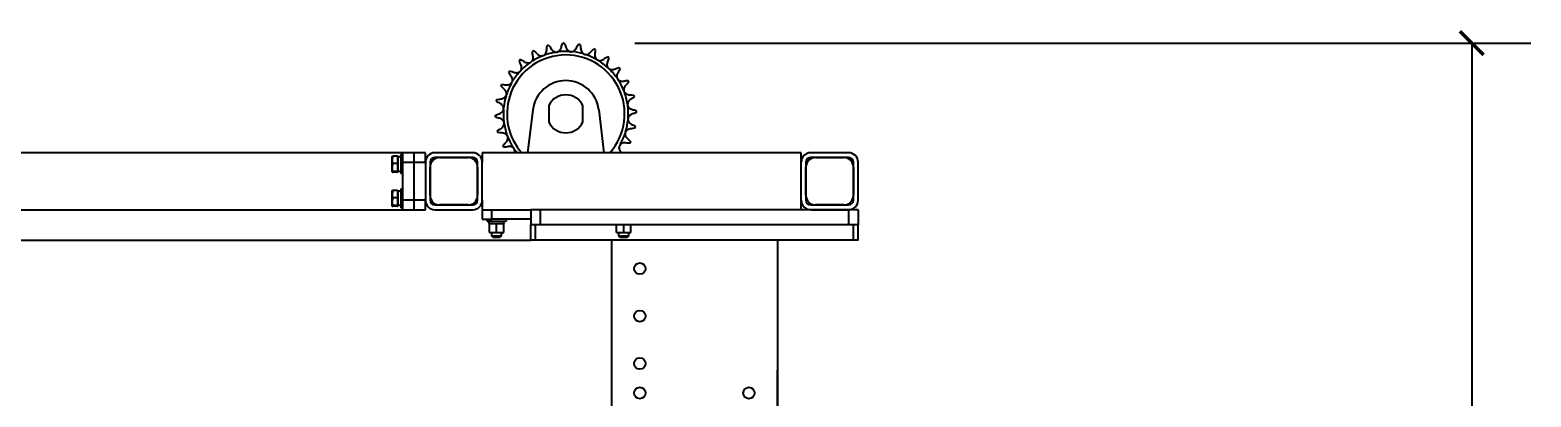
# Model space of a CAD drawing. Header units: millimetres. Extents: x 2509 to 128734, y 2492 to 91667.
# Drawn here: x 117002 to 118584, y 46319 to 46705 of the extents above; entities that cross this region are included whole.
import ezdxf

# ---------------------------------------------------------------- set-up
doc = ezdxf.new("R2010")
doc.units = ezdxf.units.MM
doc.layers.add('SR-提升机', color=7, linetype='Continuous')
doc.styles.add('DIM_FONT', font='SIMPLEX.shx', dxfattribs={"width": 0.8})
doc.dimstyles.new('DIMN25', dxfattribs={"dimscale": 0.25, "dimtxt": 300, "dimasz": 100, "dimexe": 250, "dimexo": 300, "dimgap": 150, "dimtad": 1, "dimdec": 0, "dimzin": 0, "dimdsep": 46, "dimtxsty": 'DIM_FONT', "dimblk": 'ARCHTICK', "dimcen": 0.09, "dimclrt": 7, "dimazin": 2, "dimtfac": 1, "dimtdec": 0, "dimtix": 1, "dimtmove": 2, "dimatfit": 3, "dimfxl": 1, "dimtolj": 1, "dimtzin": 0, "dimarcsym": 0})

# ---------------------------------------------------------------- blocks, each defined once
blk = doc.blocks.new('提升机顶框框架')
at = {"layer": 'SR-提升机'}
for p, q in [((113244.1, -24325.5), (113244, -24323.1)), ((113244.4, -24326.6), (113244.1, -24325.5)), ((113245.4, -24322.3), (113247.3, -24323.8)), ((113247.3, -24323.8), (113248.1, -24324.6)), ((113259.1, -24319.3), (113259.5, -24316.9)), ((113259.1, -24320.4), (113259.1, -24319.3)), ((113261.1, -24316.5), (113262.6, -24318.3)), ((113262.6, -24318.3), (113263.1, -24319.3)), ((113274.8, -24317.6), (113275.1, -24316.5)), ((113275.1, -24316.5), (113276, -24314.3)), ((113277.6, -24314.3), (113278.7, -24316.4)), ((113278.7, -24316.4), (113279, -24317.5)), ((113290.8, -24318.4), (113291.2, -24317.4)), ((113291.2, -24317.4), (113292.6, -24315.5)), ((113294.2, -24315.8), (113294.8, -24318.1)), ((113294.8, -24318.1), (113294.8, -24319.2)), ((113306.1, -24322.8), (113306.8, -24321.9)), ((113306.8, -24321.9), (113308.6, -24320.3)), ((113310.1, -24323.3), (113309.9, -24324.4)), ((113310.1, -24320.9), (113310.1, -24323.3)), ((113230.9, -24334.8), (113230.3, -24332.5)), ((113231.4, -24335.9), (113230.9, -24334.8)), ((113231.5, -24331.5), (113233.7, -24332.5)), ((113233.7, -24332.5), (113234.6, -24333.2)), ((113320.1, -24330.4), (113321, -24329.7)), ((113321, -24329.7), (113323.1, -24328.6)), ((113323.9, -24331.9), (113323.4, -24332.9)), ((113324.4, -24329.5), (113323.9, -24331.9)), ((113332.1, -24341), (113333.1, -24340.5)), ((113333.1, -24340.5), (113335.4, -24339.8)), ((113336.4, -24341.1), (113335.4, -24343.2)), ((113220.2, -24346.9), (113219, -24344.8)), ((113220, -24343.5), (113222.3, -24344.1)), ((113220.9, -24347.8), (113220.2, -24346.9)), ((113222.3, -24344.1), (113223.3, -24344.5)), ((113335.4, -24343.2), (113334.8, -24344.1)), ((113341.4, -24353.9), (113342.5, -24353.7)), ((113342.5, -24353.7), (113344.9, -24353.6)), ((113344.1, -24356.9), (113343.3, -24357.6)), ((113345.6, -24355), (113344.1, -24356.9)), ((113206.2, -24373.7), (113208.6, -24373.2)), ((113208.6, -24373.2), (113209.7, -24373.1)), ((113212.3, -24361.1), (113210.7, -24359.3)), ((113211.4, -24357.8), (113213.8, -24357.8)), ((113213.2, -24361.8), (113212.3, -24361.1)), ((113213.8, -24357.8), (113214.9, -24358)), ((113347.5, -24368.7), (113348.7, -24368.7)), ((113349.6, -24372.1), (113348.6, -24372.7)), ((113348.7, -24368.7), (113351, -24369.1)), ((113351.4, -24370.6), (113349.6, -24372.1)), ((113207.9, -24376.7), (113205.9, -24375.3)), ((113206.9, -24389.3), (113207.9, -24388.9)), ((113208.9, -24377.2), (113207.9, -24376.7)), ((113244.4, -24384.5), (113238.9, -24429.7)), ((113261.2, -24380), (113261.2, -24397.5)), ((113297.2, -24397.5), (113297.2, -24380)), ((113313.9, -24384.5), (113319.4, -24429.7)), ((113350.3, -24384.4), (113351.4, -24384.6)), ((113351.5, -24388.2), (113350.4, -24388.5)), ((113351.4, -24384.6), (113353.6, -24385.5)), ((113353.7, -24387.2), (113351.5, -24388.2)), ((113204.7, -24390.3), (113206.9, -24389.3)), ((113207, -24392.9), (113204.8, -24391.9)), ((113208.1, -24393.1), (113207, -24392.9)), ((113208.8, -24405.3), (113209.8, -24404.8)), ((113349.8, -24404.3), (113348.7, -24404.4)), ((113349.5, -24400.3), (113350.5, -24400.8)), ((113352.1, -24403.8), (113349.8, -24404.3)), ((113350.5, -24400.8), (113352.5, -24402.2)), ((113206.9, -24406.9), (113208.8, -24405.3)), ((113209.7, -24408.8), (113207.3, -24408.4)), ((113210.8, -24408.8), (113209.7, -24408.8)), ((113212.8, -24422.5), (113214.2, -24420.6)), ((113214.2, -24420.6), (113215.1, -24419.8)), ((113344.6, -24419.6), (113343.5, -24419.5)), ((113347, -24419.6), (113344.6, -24419.6)), ((113345.2, -24415.7), (113346, -24416.4)), ((113346, -24416.4), (113347.6, -24418.1)), ((113107.2, -24429.7), (111622.2, -24429.7)), ((113096.2, -24437.2), (113096.2, -24433.7)), ((113101.9, -24433.4), (113096.9, -24433.4)), ((113102, -24433.7), (113101.9, -24433.4)), ((113101.9, -24433.4), (113102, -24433.4)), ((113102, -24433.4), (113102, -24433.7)), ((113102, -24433.7), (113102.6, -24433.7)), ((113102, -24437.2), (113102, -24433.7)), ((113102.6, -24445.2), (113102.6, -24433.7)), ((113105.2, -24434.1), (113102.6, -24434.1)), ((113105.2, -24431.7), (113107.2, -24431.7)), ((113105.2, -24431.7), (113105.2, -24451.7)), ((113119.2, -24429.7), (113107.2, -24429.7)), ((113107.2, -24429.7), (113107.2, -24439.7)), ((113131.2, -24429.7), (113119.2, -24429.7)), ((113119.2, -24429.7), (113119.2, -24439.7)), ((113131.2, -24439.7), (113131.2, -24429.7)), ((113181.2, -24429.7), (113141.2, -24429.7)), ((113181.2, -24434.7), (113141.2, -24434.7)), ((113146.2, -24434.7), (113176.2, -24434.7)), ((113527.2, -24429.7), (113191.2, -24429.7)), ((113191.2, -24429.7), (113191.2, -24439.7)), ((113215.9, -24423.8), (113213.5, -24423.9)), ((113217, -24423.5), (113215.9, -24423.8)), ((113337.5, -24429.7), (113337.6, -24429.7)), ((113527.2, -24439.7), (113527.2, -24429.7)), ((113577.2, -24429.7), (113537.2, -24429.7)), ((113577.2, -24434.7), (113537.2, -24434.7)), ((113542.2, -24434.7), (113572.2, -24434.7)), ((113096.2, -24445.2), (113096.2, -24437.2)), ((113096.2, -24449.7), (113096.2, -24445.2)), ((113101.9, -24441), (113096.9, -24441)), ((113101.9, -24449.3), (113096.9, -24449.3)), ((113101.9, -24450.1), (113096.9, -24450.1)), ((113101.9, -24441), (113102, -24440.7)), ((113102, -24441.4), (113101.9, -24441)), ((113101.9, -24449.3), (113102, -24449)), ((113102, -24449.4), (113101.9, -24449.3)), ((113101.9, -24450.1), (113102, -24450)), ((113102, -24440.7), (113102, -24437.2)), ((113102, -24440.7), (113102, -24441.4)), ((113102, -24445.2), (113102, -24441.4)), ((113102, -24449), (113102, -24445.2)), ((113102, -24449), (113102, -24449.4)), ((113102, -24449.7), (113102, -24449.4)), ((113102.6, -24449.7), (113102, -24449.7)), ((113102, -24450), (113102, -24449.7)), ((113102.6, -24449.7), (113102.6, -24445.2)), ((113105.2, -24449.4), (113102.6, -24449.4)), ((113107.2, -24451.7), (113105.2, -24451.7)), ((113107.2, -24439.7), (113119.2, -24439.7)), ((113107.2, -24439.7), (113107.2, -24479.7)), ((113119.2, -24439.7), (113131.2, -24439.7)), ((113119.2, -24439.7), (113119.2, -24479.7)), ((113131.2, -24436.7), (113131.6, -24436.7)), ((113131.2, -24439.7), (113131.2, -24479.7)), ((113136.2, -24439.7), (113136.2, -24479.7)), ((113136.2, -24474.7), (113136.2, -24444.7)), ((113137.2, -24436.7), (113140.2, -24436.7)), ((113186.2, -24479.7), (113186.2, -24439.7)), ((113186.2, -24444.7), (113186.2, -24474.7)), ((113191.2, -24479.7), (113191.2, -24439.7)), ((113527.2, -24479.7), (113527.2, -24439.7)), ((113532.2, -24439.7), (113532.2, -24479.7)), ((113532.2, -24474.7), (113532.2, -24444.7)), ((113582.2, -24479.7), (113582.2, -24439.7)), ((113582.2, -24444.7), (113582.2, -24474.7)), ((113587.2, -24479.7), (113587.2, -24439.7)), ((113105.2, -24467.7), (113107.2, -24467.7)), ((113105.2, -24467.7), (113105.2, -24487.7)), ((113096.2, -24473.2), (113096.2, -24469.7)), ((113096.2, -24481.2), (113096.2, -24473.2)), ((113096.2, -24485.7), (113096.2, -24481.2)), ((113101.9, -24469.4), (113096.9, -24469.4)), ((113101.9, -24477), (113096.9, -24477)), ((113102, -24469.7), (113101.9, -24469.4)), ((113101.9, -24469.4), (113102, -24469.4)), ((113101.9, -24477), (113102, -24476.7)), ((113102, -24477.4), (113101.9, -24477)), ((113102, -24469.4), (113102, -24469.7)), ((113102, -24469.7), (113102.6, -24469.7)), ((113102, -24473.2), (113102, -24469.7)), ((113102, -24476.7), (113102, -24473.2)), ((113102, -24476.7), (113102, -24477.4)), ((113102, -24481.2), (113102, -24477.4)), ((113102, -24485), (113102, -24481.2)), ((113102.6, -24481.2), (113102.6, -24469.7)), ((113105.2, -24470.1), (113102.6, -24470.1)), ((113102.6, -24485.7), (113102.6, -24481.2)), ((113119.2, -24479.7), (113107.2, -24479.7)), ((113107.2, -24479.7), (113107.2, -24489.7)), ((113131.2, -24479.7), (113119.2, -24479.7)), ((113119.2, -24479.7), (113119.2, -24489.7)), ((113131.2, -24489.7), (113131.2, -24479.7)), ((113131.6, -24482.7), (113131.2, -24482.7)), ((113140.2, -24482.7), (113137.2, -24482.7)), ((113191.2, -24479.7), (113191.2, -24489.7)), ((113527.2, -24489.7), (113527.2, -24479.7)), ((111622.2, -24489.7), (113107.2, -24489.7)), ((113101.9, -24485.3), (113096.9, -24485.3)), ((113101.9, -24486.1), (113096.9, -24486.1)), ((113101.9, -24485.3), (113102, -24485)), ((113102, -24485.4), (113101.9, -24485.3)), ((113101.9, -24486.1), (113102, -24486)), ((113102, -24485), (113102, -24485.4)), ((113102, -24485.7), (113102, -24485.4)), ((113102.6, -24485.7), (113102, -24485.7)), ((113102, -24486), (113102, -24485.7)), ((113105.2, -24485.4), (113102.6, -24485.4)), ((113107.2, -24487.7), (113105.2, -24487.7)), ((113107.2, -24489.7), (113119.2, -24489.7)), ((113119.2, -24489.7), (113131.2, -24489.7)), ((113141.2, -24484.7), (113181.2, -24484.7)), ((113141.2, -24489.7), (113181.2, -24489.7)), ((113176.2, -24484.7), (113146.2, -24484.7)), ((113191.2, -24489.7), (113191.2, -24499.7)), ((113191.2, -24489.7), (113242.2, -24489.7)), ((113201.2, -24499.7), (113201.2, -24489.7)), ((113242.2, -24489.7), (113242.2, -24505.7)), ((113252.2, -24489.7), (113242.2, -24489.7)), ((113252.2, -24489.7), (113252.2, -24505.7)), ((113577.2, -24489.7), (113252.2, -24489.7)), ((113537.2, -24484.7), (113577.2, -24484.7)), ((113537.2, -24489.7), (113577.2, -24489.7)), ((113572.2, -24484.7), (113542.2, -24484.7)), ((113587.2, -24489.7), (113577.2, -24489.7)), ((113577.2, -24489.7), (113577.2, -24505.7)), ((113587.2, -24489.7), (113587.2, -24505.7)), ((113587.2, -24489.7), (113587.2, -24505.7)), ((113191.2, -24499.7), (113201.2, -24499.7)), ((113196.2, -24501.7), (113196.2, -24499.7)), ((113196.2, -24501.7), (113216.2, -24501.7)), ((113198.5, -24504.3), (113198.5, -24501.7)), ((113198.5, -24504.3), (113213.8, -24504.3)), ((113202.4, -24504.3), (113198.6, -24504.7)), ((113198.6, -24504.7), (113198.6, -24504.3)), ((113198.6, -24513.5), (113198.6, -24504.7)), ((113198.6, -24513.5), (113202.4, -24513.8)), ((113198.6, -24513.8), (113198.6, -24513.5)), ((113198.6, -24513.8), (113202.4, -24513.8)), ((113242.2, -24499.7), (113201.2, -24499.7)), ((113201.2, -24517.5), (113201.2, -24513.8)), ((113206.2, -24504.7), (113202.4, -24504.3)), ((113202.4, -24513.8), (113206.2, -24513.5)), ((113202.4, -24513.8), (113210, -24513.8)), ((113210, -24504.3), (113206.2, -24504.7)), ((113206.2, -24513.5), (113206.2, -24504.7)), ((113206.2, -24513.5), (113210, -24513.8)), ((113213.8, -24504.7), (113210, -24504.3)), ((113210, -24513.8), (113213.8, -24513.5)), ((113210, -24513.8), (113213.8, -24513.8)), ((113211.2, -24513.8), (113211.2, -24517.5)), ((113213.8, -24504.3), (113213.8, -24501.7)), ((113213.8, -24504.3), (113213.8, -24504.7)), ((113213.8, -24513.5), (113213.8, -24504.7)), ((113213.8, -24513.5), (113213.8, -24513.8)), ((113216.2, -24499.7), (113216.2, -24501.7)), ((113242.2, -24521.7), (113242.2, -24505.7)), ((113247.2, -24505.7), (113242.2, -24505.7)), ((113252.2, -24505.7), (113242.2, -24505.7)), ((113247.2, -24521.7), (113247.2, -24505.7)), ((113582.2, -24505.7), (113247.2, -24505.7)), ((113577.2, -24505.7), (113252.2, -24505.7)), ((113577.2, -24505.7), (113252.2, -24505.7)), ((113332.6, -24513.5), (113332.6, -24505.7)), ((113332.6, -24513.5), (113336.4, -24513.8)), ((113332.6, -24513.8), (113332.6, -24513.5)), ((113332.6, -24513.8), (113336.4, -24513.8)), ((113335.2, -24517.5), (113335.2, -24513.8)), ((113336.4, -24513.8), (113340.2, -24513.5)), ((113336.4, -24513.8), (113344, -24513.8)), ((113340.2, -24513.5), (113340.2, -24505.7)), ((113340.2, -24513.5), (113344, -24513.8)), ((113344, -24513.8), (113347.8, -24513.5)), ((113344, -24513.8), (113347.8, -24513.8)), ((113345.2, -24513.8), (113345.2, -24517.5)), ((113347.8, -24513.5), (113347.8, -24505.7)), ((113347.8, -24513.5), (113347.8, -24513.8)), ((113587.2, -24505.7), (113577.2, -24505.7)), ((113582.2, -24521.7), (113582.2, -24505.7)), ((113587.2, -24505.7), (113582.2, -24505.7)), ((113587.2, -24521.7), (113587.2, -24505.7)), ((111560.2, -24521.7), (113242.2, -24521.7)), ((113202.4, -24518.7), (113201.2, -24517.5)), ((113211.2, -24517.5), (113201.2, -24517.5)), ((113202.4, -24518.7), (113209.9, -24518.7)), ((113209.9, -24518.7), (113210, -24518.7)), ((113211.2, -24517.5), (113210, -24518.7)), ((113247.2, -24521.7), (113242.2, -24521.7)), ((113582.2, -24521.7), (113247.2, -24521.7)), ((113336.4, -24518.7), (113335.2, -24517.5)), ((113345.2, -24517.5), (113335.2, -24517.5)), ((113336.4, -24518.7), (113343.9, -24518.7)), ((113343.9, -24518.7), (113344, -24518.7)), ((113345.2, -24517.5), (113344, -24518.7)), ((113587.2, -24521.7), (113582.2, -24521.7))]:
    blk.add_line(p, q, dxfattribs=at)
for centre, radius, start, end in [((113279.2, -24388.7), 74.5, 116.9303, 118.1757), ((113279.2, -24388.7), 65.8, 99.0042, 110.3875), ((113279.2, -24388.7), 74.5, 104.0732, 105.3185), ((113269, -24318.6), 5.16, 268.8177, 287.7169), ((113279.2, -24388.7), 65.8, 86.147, 97.5304), ((113279.2, -24388.7), 74.5, 91.216, 92.4614), ((113284.9, -24318.1), 5.16, 255.9605, 274.8598), ((113279.2, -24388.7), 65.8, 73.2899, 84.6732), ((113279.2, -24388.7), 74.5, 78.3589, 79.6042), ((113300.4, -24321.1), 5.16, 243.1034, 262.0026), ((113279.2, -24388.7), 74.5, 65.5018, 66.7471), ((113279.2, -24388.7), 62, 318.6016, 162.553), ((113279.2, -24388.7), 74.5, 129.7875, 131.0328), ((113279.2, -24388.7), 65.8, 124.7185, 136.1018), ((113239.6, -24330), 5.16, 294.5319, 313.4312), ((113279.2, -24388.7), 65.8, 111.8613, 123.2447), ((113253.6, -24322.6), 5.16, 281.6748, 300.574), ((113279.2, -24388.7), 65.8, 60.4327, 71.8161), ((113315, -24327.5), 5.16, 230.2462, 249.1455), ((113279.2, -24388.7), 65.8, 47.5756, 58.959), ((113279.2, -24388.7), 74.5, 52.6446, 53.8899), ((113327.7, -24337), 5.16, 217.3891, 236.2883), ((113279.2, -24388.7), 65.8, 34.7185, 46.1018), ((113279.2, -24388.7), 74.5, 39.7875, 41.0328), ((113279.2, -24388.7), 65.8, 150.4327, 161.8161), ((113279.2, -24388.7), 74.5, 142.6446, 143.8899), ((113218, -24353), 5.16, 320.2462, 339.1455), ((113279.2, -24388.7), 65.8, 137.5756, 148.959), ((113227.5, -24340.2), 5.16, 307.3891, 326.2883), ((113279.2, -24388.7), 35, 6.9426, 173.0574), ((113338, -24349.1), 5.16, 204.5319, 223.4312), ((113279.2, -24388.7), 65.8, 21.8613, 33.2447), ((113279.2, -24388.7), 74.5, 26.9303, 28.1757), ((113279.2, -24388.7), 74.5, 155.5018, 156.7471), ((113279.2, -24388.7), 65.8, 163.2899, 174.6732), ((113211.6, -24367.5), 5.16, 333.1034, 352.0026), ((113279.2, -24388.7), 62, 162.553, 221.3984), ((113279.2, -24388.7), 20, 25.8419, 154.1581), ((113345.3, -24363.2), 5.16, 191.6748, 210.574), ((113279.2, -24388.7), 65.8, 9.0042, 20.3875), ((113279.2, -24388.7), 74.5, 14.0732, 15.3185), ((113279.2, -24388.7), 74.5, 168.3589, 169.6042), ((113279.2, -24388.7), 65.8, 176.147, 187.5304), ((113208.5, -24383.1), 5.16, 345.9605, 4.8598), ((113349.3, -24378.5), 5.16, 178.8177, 197.7169), ((113279.2, -24388.7), 65.8, 356.147, 7.5304), ((113279.2, -24388.7), 74.5, 1.216, 2.4614), ((113279.2, -24388.7), 74.5, 181.216, 182.4614), ((113209, -24398.9), 5.16, 358.8177, 17.7169), ((113279.2, -24388.7), 65.8, 189.0042, 200.3875), ((113279.2, -24388.7), 20, 205.8419, 334.1581), ((113279.2, -24388.7), 65.8, 343.2899, 354.6732), ((113279.2, -24388.7), 65.8, 343.2899, 354.6732), ((113349.8, -24394.4), 5.16, 165.9605, 184.8598), ((113349.8, -24394.4), 5.16, 165.9605, 184.8598), ((113279.2, -24388.7), 74.5, 348.3589, 349.6042), ((113279.2, -24388.7), 74.5, 194.0732, 195.3185), ((113213.1, -24414.3), 5.16, 11.6748, 30.574), ((113279.2, -24388.7), 65.8, 201.8613, 213.2447), ((113279.2, -24388.7), 65.8, 330.4327, 341.8161), ((113346.8, -24410), 5.16, 153.1034, 172.0026), ((113279.2, -24388.7), 74.5, 335.5018, 336.7471), ((113141.2, -24439.7), 10, 90, 180), ((113146.2, -24444.7), 10, 90, 180), ((113141.2, -24439.7), 5, 90, 180), ((113176.2, -24444.7), 10, 0, 90), ((113181.2, -24439.7), 10, 0, 90), ((113181.2, -24439.7), 5, 0, 90), ((113279.2, -24388.7), 74.5, 206.9303, 208.1757), ((113220.4, -24428.4), 5.16, 24.5319, 43.4312), ((113279.2, -24388.7), 65.8, 214.7185, 218.5339), ((113340.4, -24424.5), 5.16, 140.2462, 159.1455), ((113537.2, -24439.7), 10, 90, 180), ((113542.2, -24444.7), 10, 90, 180), ((113537.2, -24439.7), 5, 90, 180), ((113572.2, -24444.7), 10, 0, 90), ((113577.2, -24439.7), 10, 0, 90), ((113577.2, -24439.7), 5, 0, 90), ((113141.2, -24479.7), 10, 180, 270), ((113146.2, -24474.7), 10, 180, 270), ((113141.2, -24479.7), 5, 180, 270), ((113176.2, -24474.7), 10, 270, 0), ((113181.2, -24479.7), 10, 270, 0), ((113181.2, -24479.7), 5, 270, 0), ((113537.2, -24479.7), 10, 180, 270), ((113542.2, -24474.7), 10, 180, 270), ((113537.2, -24479.7), 5, 180, 270), ((113572.2, -24474.7), 10, 270, 0), ((113577.2, -24479.7), 5, 270, 0), ((113577.2, -24479.7), 10, 270, 0)]:
    blk.add_arc(centre, radius, start, end, dxfattribs=at)
for points, knots in [([(113248.1, -24324.6), (113248.5, -24325.1), (113249.3, -24325.9), (113250.4, -24326.6), (113250.9, -24327)], [0, 0, 0, 0, 0.49218, 1, 1, 1, 1]), ([(113256.3, -24327), (113256.6, -24326.8), (113257.4, -24326.2), (113258.2, -24325.1), (113258.5, -24324.3), (113258.6, -24324)], [0, 0, 0, 0, 0.334392, 0.778874, 1, 1, 1, 1]), ([(113258.6, -24324), (113258.7, -24323.4), (113259, -24322.2), (113259.1, -24321), (113259.1, -24320.4)], [0, 0, 0, 0, 0.492364, 1, 1, 1, 1]), ([(113263.1, -24319.3), (113263.4, -24319.8), (113264.1, -24320.9), (113264.9, -24321.8), (113265.4, -24322.3)], [0, 0, 0, 0, 0.49218, 1, 1, 1, 1]), ([(113265.4, -24322.3), (113265.8, -24322.6), (113266.7, -24323.3), (113268, -24323.7), (113268.7, -24323.7), (113268.9, -24323.7)], [0, 0, 0, 0, 0.439935, 0.8796609, 1, 1, 1, 1]), ([(113270.6, -24323.5), (113271, -24323.3), (113271.9, -24322.9), (113272.9, -24322), (113273.4, -24321.3), (113273.5, -24321.1)], [0, 0, 0, 0, 0.334387, 0.778869, 1, 1, 1, 1]), ([(113273.5, -24321.1), (113273.8, -24320.5), (113274.3, -24319.4), (113274.7, -24318.2), (113274.8, -24317.6)], [0, 0, 0, 0, 0.492364, 1, 1, 1, 1]), ([(113279, -24317.5), (113279.2, -24318.1), (113279.5, -24319.2), (113280.2, -24320.3), (113280.5, -24320.8)], [0, 0, 0, 0, 0.49218, 1, 1, 1, 1]), ([(113280.5, -24320.8), (113280.9, -24321.3), (113281.6, -24322.2), (113282.8, -24322.8), (113283.5, -24323), (113283.6, -24323.1)], [0, 0, 0, 0, 0.439925, 0.879651, 1, 1, 1, 1]), ([(113285.3, -24323.2), (113285.7, -24323.1), (113286.7, -24323), (113287.9, -24322.3), (113288.5, -24321.7), (113288.7, -24321.5)], [0, 0, 0, 0, 0.3343776, 0.7788596, 1, 1, 1, 1]), ([(113288.7, -24321.5), (113289.1, -24321), (113289.9, -24320.1), (113290.5, -24319), (113290.8, -24318.4)], [0, 0, 0, 0, 0.4923638, 1, 1, 1, 1]), ([(113294.8, -24319.2), (113294.9, -24319.8), (113295, -24321), (113295.4, -24322.2), (113295.6, -24322.8)], [0, 0, 0, 0, 0.4921799, 1, 1, 1, 1]), ([(113295.6, -24322.8), (113295.8, -24323.4), (113296.3, -24324.4), (113297.3, -24325.3), (113298, -24325.6), (113298.1, -24325.7)], [0, 0, 0, 0, 0.439928, 0.879654, 1, 1, 1, 1]), ([(113299.7, -24326.2), (113300.2, -24326.2), (113301.2, -24326.3), (113302.5, -24325.9), (113303.2, -24325.5), (113303.4, -24325.3)], [0, 0, 0, 0, 0.33438, 0.778862, 1, 1, 1, 1]), ([(113303.4, -24325.3), (113303.9, -24324.9), (113304.9, -24324.2), (113305.7, -24323.2), (113306.1, -24322.8)], [0, 0, 0, 0, 0.492364, 1, 1, 1, 1]), ([(113309.9, -24324.4), (113309.8, -24325), (113309.7, -24326.3), (113309.8, -24327.5), (113309.8, -24328.1)], [0, 0, 0, 0, 0.49218, 1, 1, 1, 1]), ([(113232.6, -24339.4), (113232.4, -24338.8), (113232.2, -24337.5), (113231.7, -24336.4), (113231.4, -24335.9)], [0, 0, 0, 0, 0.4923638, 1, 1, 1, 1]), ([(113231.8, -24343.1), (113232, -24342.7), (113232.5, -24341.8), (113232.7, -24340.5), (113232.6, -24339.7), (113232.6, -24339.4)], [0, 0, 0, 0, 0.334393, 0.778875, 1, 1, 1, 1]), ([(113234.6, -24333.2), (113235.1, -24333.5), (113236.1, -24334.2), (113237.3, -24334.6), (113237.9, -24334.8)], [0, 0, 0, 0, 0.49218, 1, 1, 1, 1]), ([(113237.9, -24334.8), (113238.4, -24335), (113239.6, -24335.2), (113240.9, -24335), (113241.6, -24334.7), (113241.7, -24334.6)], [0, 0, 0, 0, 0.439941, 0.879667, 1, 1, 1, 1]), ([(113243.1, -24333.7), (113243.4, -24333.4), (113244.1, -24332.6), (113244.6, -24331.4), (113244.7, -24330.5), (113244.7, -24330.2)], [0, 0, 0, 0, 0.334394, 0.778876, 1, 1, 1, 1]), ([(113244.7, -24330.2), (113244.7, -24329.6), (113244.7, -24328.4), (113244.5, -24327.2), (113244.4, -24326.6)], [0, 0, 0, 0, 0.4923638, 1, 1, 1, 1]), ([(113250.9, -24327), (113251.4, -24327.2), (113252.5, -24327.8), (113253.8, -24327.8), (113254.5, -24327.7), (113254.7, -24327.7)], [0, 0, 0, 0, 0.4399397, 0.8796658, 1, 1, 1, 1]), ([(113309.8, -24328.1), (113310, -24328.7), (113310.2, -24329.8), (113311, -24330.9), (113311.5, -24331.4), (113311.7, -24331.5)], [0, 0, 0, 0, 0.439936, 0.879662, 1, 1, 1, 1]), ([(113313.1, -24332.3), (113313.5, -24332.5), (113314.5, -24332.8), (113315.8, -24332.7), (113316.7, -24332.4), (113316.9, -24332.3)], [0, 0, 0, 0, 0.334389, 0.778871, 1, 1, 1, 1]), ([(113316.9, -24332.3), (113317.5, -24332), (113318.6, -24331.5), (113319.6, -24330.8), (113320.1, -24330.4)], [0, 0, 0, 0, 0.492364, 1, 1, 1, 1]), ([(113323.4, -24332.9), (113323.2, -24333.5), (113322.8, -24334.6), (113322.6, -24335.9), (113322.5, -24336.5)], [0, 0, 0, 0, 0.49218, 1, 1, 1, 1]), ([(113322.5, -24336.5), (113322.5, -24337.1), (113322.5, -24338.2), (113323.1, -24339.4), (113323.5, -24340), (113323.6, -24340.2)], [0, 0, 0, 0, 0.43994, 0.879666, 1, 1, 1, 1]), ([(113324.8, -24341.3), (113325.2, -24341.5), (113326.1, -24342), (113327.4, -24342.2), (113328.3, -24342.1), (113328.5, -24342.1)], [0, 0, 0, 0, 0.334393, 0.778875, 1, 1, 1, 1]), ([(113328.5, -24342.1), (113329.2, -24342), (113330.4, -24341.7), (113331.5, -24341.2), (113332.1, -24341)], [0, 0, 0, 0, 0.492364, 1, 1, 1, 1]), ([(113218.6, -24358.1), (113219.2, -24358), (113220.3, -24357.7), (113221.4, -24356.9), (113221.8, -24356.4), (113221.9, -24356.3)], [0, 0, 0, 0, 0.4399363, 0.8796623, 1, 1, 1, 1]), ([(113222.7, -24351), (113222.5, -24350.4), (113222, -24349.3), (113221.2, -24348.3), (113220.9, -24347.8)], [0, 0, 0, 0, 0.492364, 1, 1, 1, 1]), ([(113222.8, -24354.8), (113222.9, -24354.4), (113223.2, -24353.4), (113223.1, -24352.1), (113222.8, -24351.3), (113222.7, -24351)], [0, 0, 0, 0, 0.334389, 0.778871, 1, 1, 1, 1]), ([(113223.3, -24344.5), (113223.9, -24344.7), (113225.1, -24345.1), (113226.3, -24345.3), (113226.9, -24345.4)], [0, 0, 0, 0, 0.49218, 1, 1, 1, 1]), ([(113226.9, -24345.4), (113227.5, -24345.4), (113228.7, -24345.4), (113229.9, -24344.9), (113230.5, -24344.4), (113230.6, -24344.3)], [0, 0, 0, 0, 0.4399404, 0.8796664, 1, 1, 1, 1]), ([(113333.1, -24347.4), (113333, -24348), (113332.7, -24349.1), (113332.9, -24350.4), (113333.2, -24351.1), (113333.3, -24351.3)], [0, 0, 0, 0, 0.439941, 0.879667, 1, 1, 1, 1]), ([(113334.8, -24344.1), (113334.4, -24344.7), (113333.8, -24345.7), (113333.3, -24346.9), (113333.1, -24347.4)], [0, 0, 0, 0, 0.4921799, 1, 1, 1, 1]), ([(113334.2, -24352.7), (113334.5, -24353), (113335.3, -24353.6), (113336.5, -24354.1), (113337.4, -24354.2), (113337.7, -24354.3)], [0, 0, 0, 0, 0.3343939, 0.778876, 1, 1, 1, 1]), ([(113337.7, -24354.3), (113338.3, -24354.3), (113339.6, -24354.3), (113340.8, -24354.1), (113341.4, -24353.9)], [0, 0, 0, 0, 0.4923638, 1, 1, 1, 1]), ([(113209.7, -24373.1), (113210.3, -24373), (113211.5, -24372.9), (113212.7, -24372.5), (113213.3, -24372.3)], [0, 0, 0, 0, 0.49218, 1, 1, 1, 1]), ([(113215.8, -24364.5), (113215.4, -24364), (113214.6, -24363), (113213.7, -24362.2), (113213.2, -24361.8)], [0, 0, 0, 0, 0.492364, 1, 1, 1, 1]), ([(113213.3, -24372.3), (113213.8, -24372.1), (113214.8, -24371.6), (113215.7, -24370.6), (113216.1, -24370), (113216.1, -24369.8)], [0, 0, 0, 0, 0.439928, 0.879654, 1, 1, 1, 1]), ([(113214.9, -24358), (113215.5, -24358.1), (113216.7, -24358.2), (113218, -24358.1), (113218.6, -24358.1)], [0, 0, 0, 0, 0.49218, 1, 1, 1, 1]), ([(113216.7, -24368.2), (113216.7, -24367.8), (113216.7, -24366.8), (113216.4, -24365.5), (113215.9, -24364.7), (113215.8, -24364.5)], [0, 0, 0, 0, 0.33438, 0.778862, 1, 1, 1, 1]), ([(113340.9, -24360.5), (113340.7, -24361), (113340.2, -24362), (113340.1, -24363.4), (113340.2, -24364.1), (113340.3, -24364.2)], [0, 0, 0, 0, 0.4399397, 0.8796658, 1, 1, 1, 1]), ([(113343.3, -24357.6), (113342.9, -24358.1), (113342, -24358.9), (113341.3, -24359.9), (113340.9, -24360.5)], [0, 0, 0, 0, 0.4921799, 1, 1, 1, 1]), ([(113340.9, -24365.8), (113341.1, -24366.2), (113341.7, -24367), (113342.8, -24367.8), (113343.6, -24368.1), (113343.9, -24368.1)], [0, 0, 0, 0, 0.334392, 0.778874, 1, 1, 1, 1]), ([(113343.9, -24368.1), (113344.5, -24368.3), (113345.7, -24368.6), (113346.9, -24368.6), (113347.5, -24368.7)], [0, 0, 0, 0, 0.492364, 1, 1, 1, 1]), ([(113348.6, -24372.7), (113348.1, -24373), (113347, -24373.6), (113346.1, -24374.5), (113345.7, -24374.9)], [0, 0, 0, 0, 0.4921799, 1, 1, 1, 1]), ([(113207.9, -24388.9), (113208.5, -24388.8), (113209.7, -24388.4), (113210.7, -24387.7), (113211.3, -24387.4)], [0, 0, 0, 0, 0.49218, 1, 1, 1, 1]), ([(113211.9, -24379.2), (113211.5, -24378.8), (113210.5, -24378), (113209.4, -24377.5), (113208.9, -24377.2)], [0, 0, 0, 0, 0.492364, 1, 1, 1, 1]), ([(113211.3, -24387.4), (113211.7, -24387.1), (113212.6, -24386.3), (113213.3, -24385.2), (113213.5, -24384.5), (113213.5, -24384.3)], [0, 0, 0, 0, 0.439925, 0.879651, 1, 1, 1, 1]), ([(113213.7, -24382.6), (113213.6, -24382.2), (113213.4, -24381.2), (113212.8, -24380), (113212.2, -24379.4), (113211.9, -24379.2)], [0, 0, 0, 0, 0.334378, 0.77886, 1, 1, 1, 1]), ([(113345.7, -24374.9), (113345.3, -24375.4), (113344.6, -24376.3), (113344.2, -24377.6), (113344.2, -24378.3), (113344.2, -24378.4)], [0, 0, 0, 0, 0.439935, 0.879661, 1, 1, 1, 1]), ([(113344.4, -24380.1), (113344.6, -24380.5), (113345, -24381.5), (113345.9, -24382.5), (113346.6, -24382.9), (113346.8, -24383.1)], [0, 0, 0, 0, 0.334387, 0.778869, 1, 1, 1, 1]), ([(113346.8, -24383.1), (113347.4, -24383.3), (113348.5, -24383.9), (113349.7, -24384.2), (113350.3, -24384.4)], [0, 0, 0, 0, 0.492364, 1, 1, 1, 1]), ([(113350.4, -24388.5), (113349.9, -24388.7), (113348.7, -24389.1), (113347.6, -24389.7), (113347.1, -24390.1)], [0, 0, 0, 0, 0.4921799, 1, 1, 1, 1]), ([(113211.5, -24394.4), (113211, -24394.1), (113209.8, -24393.6), (113208.7, -24393.3), (113208.1, -24393.1)], [0, 0, 0, 0, 0.492364, 1, 1, 1, 1]), ([(113209.8, -24404.8), (113210.3, -24404.5), (113211.3, -24403.9), (113212.2, -24403), (113212.7, -24402.6)], [0, 0, 0, 0, 0.49218, 1, 1, 1, 1]), ([(113213.9, -24397.4), (113213.8, -24397), (113213.4, -24396), (113212.5, -24395), (113211.8, -24394.6), (113211.5, -24394.4)], [0, 0, 0, 0, 0.334387, 0.778869, 1, 1, 1, 1]), ([(113212.7, -24402.6), (113213.1, -24402.1), (113213.8, -24401.2), (113214.1, -24399.9), (113214.2, -24399.2), (113214.2, -24399)], [0, 0, 0, 0, 0.439935, 0.879661, 1, 1, 1, 1]), ([(113344.7, -24394.8), (113344.8, -24395.3), (113344.9, -24396.3), (113345.6, -24397.4), (113346.2, -24398.1), (113346.4, -24398.3)], [0, 0, 0, 0, 0.334378, 0.77886, 1, 1, 1, 1]), ([(113347.1, -24390.1), (113346.6, -24390.4), (113345.7, -24391.1), (113345.1, -24392.3), (113344.9, -24393), (113344.8, -24393.2)], [0, 0, 0, 0, 0.439925, 0.879651, 1, 1, 1, 1]), ([(113348.7, -24404.4), (113348.1, -24404.4), (113346.9, -24404.6), (113345.7, -24404.9), (113345.1, -24405.1)], [0, 0, 0, 0, 0.49218, 1, 1, 1, 1]), ([(113346.4, -24398.3), (113346.9, -24398.7), (113347.9, -24399.5), (113348.9, -24400), (113349.5, -24400.3)], [0, 0, 0, 0, 0.492364, 1, 1, 1, 1]), ([(113214.5, -24409.3), (113213.9, -24409.2), (113212.7, -24408.9), (113211.4, -24408.8), (113210.8, -24408.8)], [0, 0, 0, 0, 0.492364, 1, 1, 1, 1]), ([(113217.5, -24411.7), (113217.2, -24411.3), (113216.7, -24410.5), (113215.6, -24409.7), (113214.7, -24409.4), (113214.5, -24409.3)], [0, 0, 0, 0, 0.3343922, 0.7788743, 1, 1, 1, 1]), ([(113215.1, -24419.8), (113215.5, -24419.4), (113216.4, -24418.6), (113217.1, -24417.5), (113217.4, -24417)], [0, 0, 0, 0, 0.49218, 1, 1, 1, 1]), ([(113217.4, -24417), (113217.7, -24416.5), (113218.2, -24415.5), (113218.3, -24414.1), (113218.1, -24413.4), (113218.1, -24413.2)], [0, 0, 0, 0, 0.43994, 0.879666, 1, 1, 1, 1]), ([(113339.8, -24419.4), (113339.2, -24419.5), (113338.1, -24419.8), (113337, -24420.6), (113336.5, -24421.1), (113336.4, -24421.2)], [0, 0, 0, 0, 0.4399363, 0.8796623, 1, 1, 1, 1]), ([(113343.5, -24419.5), (113342.9, -24419.4), (113341.7, -24419.2), (113340.4, -24419.3), (113339.8, -24419.4)], [0, 0, 0, 0, 0.4921799, 1, 1, 1, 1]), ([(113341.7, -24409.3), (113341.7, -24409.7), (113341.6, -24410.7), (113342, -24412), (113342.5, -24412.7), (113342.6, -24413)], [0, 0, 0, 0, 0.33438, 0.778862, 1, 1, 1, 1]), ([(113345.1, -24405.1), (113344.6, -24405.4), (113343.5, -24405.9), (113342.6, -24406.9), (113342.3, -24407.5), (113342.2, -24407.7)], [0, 0, 0, 0, 0.439928, 0.879654, 1, 1, 1, 1]), ([(113342.6, -24413), (113343, -24413.5), (113343.8, -24414.5), (113344.7, -24415.3), (113345.2, -24415.7)], [0, 0, 0, 0, 0.492364, 1, 1, 1, 1]), ([(113096.9, -24433.4), (113096.7, -24434), (113096.3, -24435.3), (113096.2, -24436.5), (113096.2, -24437.2)], [0, 0, 0, 0, 0.495458, 1, 1, 1, 1]), ([(113096.2, -24433.8), (113096.2, -24433.8), (113096.2, -24433.7), (113096.3, -24433.6), (113096.7, -24433.5), (113096.9, -24433.4)], [0, 0, 0, 0, 0.0700858, 0.5307822, 1, 1, 1, 1]), ([(113220.7, -24423.2), (113220.1, -24423.2), (113218.8, -24423.2), (113217.6, -24423.4), (113217, -24423.5)], [0, 0, 0, 0, 0.4923638, 1, 1, 1, 1]), ([(113224.1, -24424.8), (113223.8, -24424.5), (113223.1, -24423.8), (113221.8, -24423.3), (113221, -24423.2), (113220.7, -24423.2)], [0, 0, 0, 0, 0.334394, 0.778876, 1, 1, 1, 1]), ([(113225.3, -24429.7), (113225.4, -24429.3), (113225.7, -24428.3), (113225.4, -24427), (113225.1, -24426.4), (113225.1, -24426.2)], [0, 0, 0, 0, 0.393849, 0.869764, 1, 1, 1, 1]), ([(113335.6, -24422.7), (113335.4, -24423.1), (113335.2, -24424.1), (113335.2, -24425.4), (113335.5, -24426.2), (113335.6, -24426.5)], [0, 0, 0, 0, 0.334389, 0.778871, 1, 1, 1, 1]), ([(113335.6, -24426.5), (113335.9, -24427), (113336.4, -24428.2), (113337.1, -24429.2), (113337.5, -24429.7)], [0, 0, 0, 0, 0.492364, 1, 1, 1, 1]), ([(113096.2, -24437.2), (113096.2, -24437.3), (113096.2, -24438), (113096.3, -24439.3), (113096.7, -24440.4), (113096.9, -24441)], [0, 0, 0, 0, 0.0700858, 0.5307822, 1, 1, 1, 1]), ([(113096.9, -24441), (113096.6, -24442.1), (113096.2, -24443.5), (113096.2, -24444.9), (113096.2, -24445.2)], [0, 0, 0, 0, 0.785622, 1, 1, 1, 1]), ([(113096.2, -24445.2), (113096.3, -24446.3), (113096.4, -24447.7), (113096.8, -24449.1), (113096.9, -24449.3)], [0, 0, 0, 0, 0.811304, 1, 1, 1, 1]), ([(113096.9, -24449.3), (113096.7, -24449.4), (113096.3, -24449.5), (113096.2, -24449.6), (113096.2, -24449.7)], [0, 0, 0, 0, 0.495458, 1, 1, 1, 1]), ([(113096.2, -24449.7), (113096.2, -24449.7), (113096.2, -24449.8), (113096.3, -24449.9), (113096.7, -24450), (113096.9, -24450.1)], [0, 0, 0, 0, 0.070086, 0.530782, 1, 1, 1, 1]), ([(113096.9, -24469.4), (113096.7, -24470), (113096.3, -24471.3), (113096.2, -24472.5), (113096.2, -24473.2)], [0, 0, 0, 0, 0.495458, 1, 1, 1, 1]), ([(113096.2, -24469.8), (113096.2, -24469.8), (113096.2, -24469.7), (113096.3, -24469.6), (113096.7, -24469.5), (113096.9, -24469.4)], [0, 0, 0, 0, 0.070086, 0.530782, 1, 1, 1, 1]), ([(113096.2, -24473.2), (113096.2, -24473.3), (113096.2, -24474), (113096.3, -24475.3), (113096.7, -24476.4), (113096.9, -24477)], [0, 0, 0, 0, 0.0700858, 0.5307822, 1, 1, 1, 1]), ([(113096.9, -24477), (113096.6, -24478.1), (113096.2, -24479.5), (113096.2, -24480.9), (113096.2, -24481.2)], [0, 0, 0, 0, 0.785622, 1, 1, 1, 1]), ([(113096.2, -24481.2), (113096.3, -24482.3), (113096.4, -24483.7), (113096.8, -24485.1), (113096.9, -24485.3)], [0, 0, 0, 0, 0.811304, 1, 1, 1, 1]), ([(113096.9, -24485.3), (113096.7, -24485.4), (113096.3, -24485.5), (113096.2, -24485.6), (113096.2, -24485.7)], [0, 0, 0, 0, 0.495458, 1, 1, 1, 1]), ([(113096.2, -24485.7), (113096.2, -24485.7), (113096.2, -24485.8), (113096.3, -24485.9), (113096.7, -24486), (113096.9, -24486.1)], [0, 0, 0, 0, 0.070086, 0.530782, 1, 1, 1, 1])]:
    blk.add_open_spline(points, degree=3, knots=knots, dxfattribs=at)
blk = doc.blocks.new('主立面图-提升机顶框')
at = {"layer": 'SR-提升机'}
for p, q in [((113327.2, -24440.7), (113327.2, -26100.7)), ((113502.2, -24440.7), (113502.2, -26100.7))]:
    blk.add_line(p, q, dxfattribs=at)
for centre in [(113357.2, -24470.7), (113357.2, -24520.7), (113357.2, -24570.7)]:
    blk.add_circle(centre, 6, dxfattribs=at)
blk.add_blockref('提升机顶框框架', (0, 81), dxfattribs=at)
blk = doc.blocks.new('_ArchTick')
at = {"color": 0, "linetype": 'ByBlock', "const_width": 0.15}
blk.add_lwpolyline([(-0.5, -0.5), (0.5, 0.5)], dxfattribs=at)
blk = doc.blocks.new('*D266')
at = {"color": 0, "lineweight": -2, "transparency": 16777216}
for p, q in [((117639.3, 46691.5), (118583.7, 46691.5)), ((118521.2, 46691.5), (118521.2, 40293.9)), ((118029.6, 40293.9), (118583.7, 40293.9))]:
    blk.add_line(p, q, dxfattribs=at)
at = {"layer": 'DEFPOINTS', "color": 0, "transparency": 16777216}
for p in [(117564.3, 46691.5), (117954.6, 40293.9), (118521.2, 40293.9)]:
    blk.add_point(p, dxfattribs=at)
at = {"color": 0, "lineweight": -2, "transparency": 16777216, "xscale": 25, "yscale": 25, "zscale": 25}
for p, rotation in [((118521.2, 46691.5), 90), ((118521.2, 40293.9), 270)]:
    blk.add_blockref('_ArchTick', p, dxfattribs=dict(at, rotation=rotation))
at = {"color": 7, "transparency": 16777216, "insert": (118446.2, 43492.7), "char_height": 75, "attachment_point": 5, "rotation": 90, "style": 'DIM_FONT'}
blk.add_mtext('\\A1;6398', dxfattribs=at)
blk = doc.blocks.new('提升机中间部位')
at = {"layer": 'SR-提升机'}
for p, q in [((2022, 1849), (2022, 1705)), ((2197, 1705), (2197, 1849))]:
    blk.add_line(p, q, dxfattribs=at)
for centre in [(2052, 1825), (2167, 1825)]:
    blk.add_circle(centre, 6, dxfattribs=at)

msp = doc.modelspace()

# ---------------------------------------------------------------- block references
at = {"layer": 'SR-提升机'}
for name, p in [('主立面图-提升机顶框', (4287.467, 70924.733)), ('提升机中间部位', (115592.649, 44498.008))]:
    msp.add_blockref(name, p, dxfattribs=at)

# ---------------------------------------------------------------- dimensions: what is measured, and where the dimension line sits
dim = msp.add_linear_dim(base=(118521.2, 40293.947), p1=(117564.259, 46691.463), p2=(117954.649, 40293.947), angle=90, dimstyle='DIMN25')
dim.commit()
dim.dimension.update_dxf_attribs({"geometry": '*D266', "text_midpoint": (118446.2, 43492.705)})

doc.saveas('drawing.dxf')
